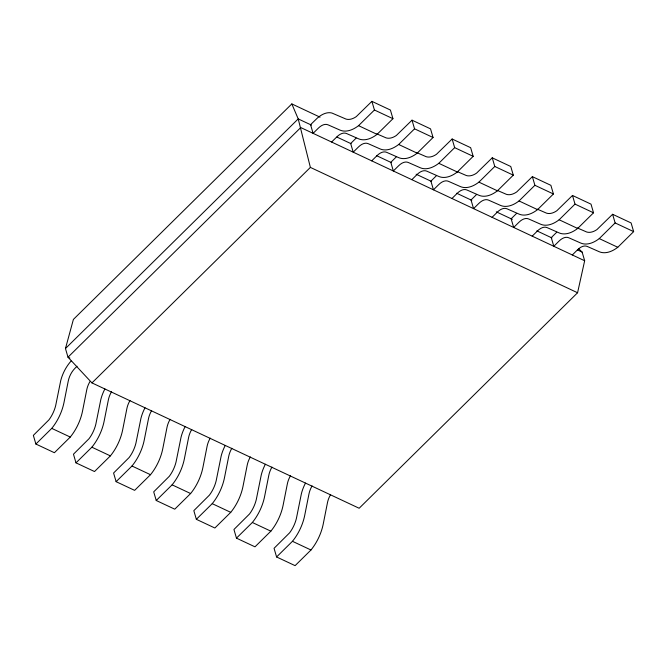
<?xml version="1.0" encoding="UTF-8"?>
<svg xmlns="http://www.w3.org/2000/svg" width="667" height="667" viewBox="0 0 667 667"><rect width="100%" height="100%" fill="white"/><g stroke="black" fill="none" stroke-linecap="round" stroke-linejoin="round"><path stroke-width="1" d="M320.043 117.167L291.821 103.919L73.395 319.426L65.466 348.541L68.001 357.204L91.963 382.908L359.154 508.262L577.572 292.755L584.659 260.755L582.124 252.093L578.514 248.533M65.466 348.541L298.216 118.901L291.821 103.919M77.038 366.25L75.054 368.209A15.499 8.846 -64.9 0 0 68.234 381.124L64.04 402.293A35.985 20.535 -64.9 0 1 51.751 428.381L35.885 444.039L54.394 452.718L70.268 437.06A35.985 20.535 -64.9 0 0 82.55 410.98L86.752 389.811A15.499 8.846 -64.9 0 1 89.895 381.674M371.894 101.351L356.245 116.65A23.528 13.423 -64.9 0 1 346.006 119.076L331.983 113.056A27.964 15.958 -64.9 0 0 317.325 118.092L310.564 124.687L313.09 133.342L318.384 128.122A15.499 8.846 -64.9 0 1 328.006 124.821L339.937 130.073A35.985 20.535 -64.9 0 0 358.554 125.663L374.429 110.005L371.894 101.351L390.412 110.038L392.946 118.693L377.072 134.35A35.985 20.535 -64.9 0 1 358.446 138.761L346.523 133.508A15.499 8.846 -64.9 0 0 336.902 136.81L331.607 142.029M91.963 382.908L310.38 167.4L298.216 118.901L311.422 125.096M356.128 138.127L350.675 143.513L353.21 152.168L358.496 146.948A15.499 8.846 -64.9 0 1 368.126 143.638L380.048 148.899A35.985 20.535 -64.9 0 0 398.674 144.481L414.549 128.823L412.014 120.168L396.356 135.476A23.528 13.423 -64.9 0 1 386.126 137.894L376.872 133.884M371.727 160.855L377.013 155.636A15.499 8.846 -64.9 0 1 386.643 152.326L398.566 157.579A35.985 20.535 -64.9 0 0 417.192 153.168L433.058 137.51L430.532 128.856L412.014 120.168M130.015 400.492A15.499 8.846 -64.9 0 0 126.872 408.629L122.67 429.798A35.985 20.535 -64.9 0 1 110.38 455.886L94.514 471.544L75.996 462.856L91.871 447.198A35.985 20.535 -64.9 0 0 104.152 421.11L108.354 399.95A15.499 8.846 -64.9 0 1 111.497 391.804M396.248 156.953L390.795 162.331L393.33 170.985L398.616 165.766A15.499 8.846 -64.9 0 1 408.246 162.465L420.168 167.717A35.985 20.535 -64.9 0 0 438.794 163.307L454.661 147.649L452.134 138.994L436.476 154.294A23.528 13.423 -64.9 0 1 426.238 156.72L416.992 152.71M411.847 179.673L417.133 174.454A15.499 8.846 -64.9 0 1 426.763 171.144L438.686 176.405A35.985 20.535 -64.9 0 0 457.312 171.994L473.178 156.336L470.644 147.682L452.134 138.994M170.127 419.318A15.499 8.846 -64.9 0 0 166.983 427.455L162.79 448.624A35.985 20.535 -64.9 0 1 150.5 474.704L134.634 490.362L116.116 481.674L131.983 466.016A35.985 20.535 -64.9 0 0 144.272 439.937L148.474 418.768A15.499 8.846 -64.9 0 1 151.617 410.63M436.368 175.771L430.915 181.157L433.45 189.812L438.736 184.592A15.499 8.846 -64.9 0 1 448.357 181.282L460.288 186.543A35.985 20.535 -64.9 0 0 478.914 182.124L494.781 166.467L492.246 157.812L476.597 173.112A23.528 13.423 -64.9 0 1 466.358 175.538L457.103 171.527M451.959 198.499L457.254 193.28A15.499 8.846 -64.9 0 1 466.875 189.97L478.806 195.223A35.985 20.535 -64.9 0 0 497.424 190.812L513.298 175.154L510.764 166.5L492.246 157.812M210.247 438.136A15.499 8.846 -64.9 0 0 207.103 446.273L202.91 467.442A35.985 20.535 -64.9 0 1 190.62 493.53L174.754 509.188L156.236 500.5L172.103 484.842A35.985 20.535 -64.9 0 0 184.392 458.754L188.586 437.585A15.499 8.846 -64.9 0 1 191.729 429.448M476.488 194.597L471.035 199.975L473.562 208.629L478.856 203.41A15.499 8.846 -64.9 0 1 488.477 200.1L500.408 205.361A35.985 20.535 -64.9 0 0 519.026 200.95L534.901 185.293L532.366 176.638L516.717 191.938A23.528 13.423 -64.9 0 1 506.478 194.364L497.223 190.353M492.079 217.317L497.374 212.098A15.499 8.846 -64.9 0 1 506.995 208.788L518.918 214.049A35.985 20.535 -64.9 0 0 537.544 209.638L553.418 193.98L550.884 185.326L532.366 176.638M250.367 456.953A15.499 8.846 -64.9 0 0 247.224 465.099L243.021 486.26A35.985 20.535 -64.9 0 1 230.74 512.348L214.866 528.006L196.356 519.318L212.223 503.66A35.985 20.535 -64.9 0 0 224.512 477.58L228.706 456.411A15.499 8.846 -64.9 0 1 231.849 448.274M516.6 213.415L511.147 218.801L513.682 227.455L518.968 222.236A15.499 8.846 -64.9 0 1 528.597 218.926L540.52 224.179A35.985 20.535 -64.9 0 0 559.146 219.768L575.012 204.11L572.486 195.456L556.828 210.755A23.528 13.423 -64.9 0 1 546.598 213.182L537.344 209.171M532.199 236.143L537.485 230.924A15.499 8.846 -64.9 0 1 547.115 227.614L559.038 232.866A35.985 20.535 -64.9 0 0 577.664 228.456L593.53 212.798L591.004 204.144L572.486 195.456M290.487 475.779A15.499 8.846 -64.9 0 0 287.344 483.917L283.142 505.086A35.985 20.535 -64.9 0 1 270.852 531.174L254.986 546.832L236.468 538.144L252.343 522.486A35.985 20.535 -64.9 0 0 264.624 496.398L268.826 475.229A15.499 8.846 -64.9 0 1 271.969 467.092M556.72 232.241L551.267 237.619L553.802 246.273L559.088 241.054A15.499 8.846 -64.9 0 1 568.718 237.744L580.64 243.005A35.985 20.535 -64.9 0 0 599.266 238.594L615.132 222.936L612.606 214.282L596.948 229.581A23.528 13.423 -64.9 0 1 586.71 232.008L577.464 227.997M572.319 254.961L577.605 249.741A15.499 8.846 -64.9 0 1 587.227 246.431L599.158 251.692A35.985 20.535 -64.9 0 0 617.784 247.282L633.65 231.624L631.115 222.961L612.606 214.282M330.599 494.597A15.499 8.846 -64.9 0 0 327.455 502.743L323.262 523.903A35.985 20.535 -64.9 0 1 310.972 549.992L295.106 565.649L276.588 556.962L292.454 541.304A35.985 20.535 -64.9 0 0 304.744 515.216L308.946 494.055A15.499 8.846 -64.9 0 1 312.089 485.909M374.429 110.005L392.946 118.693M414.549 128.823L433.058 137.51M454.661 147.649L473.178 156.336M494.781 166.467L513.298 175.154M534.901 185.293L553.418 193.98M575.012 204.11L593.53 212.798M615.132 222.936L633.65 231.624M358.554 125.663L377.072 134.35M398.674 144.481L417.192 153.168M438.794 163.307L457.312 171.994M478.914 182.124L497.424 190.812M519.026 200.95L537.544 209.638M559.146 219.768L577.664 228.456M599.266 238.594L617.784 247.282M336.893 137.043L351.042 143.68M376.505 155.628L391.596 162.706M416.125 174.212L431.216 181.291M456.678 193.238L471.769 200.325M496.298 211.831L512.331 219.351M536.852 230.857L551.942 237.936M577.414 249.883L582.124 252.093M584.659 260.755L300.75 127.555L68.001 357.204L69.885 358.087M310.38 167.4L577.572 292.755M51.751 428.381L70.268 437.06M91.871 447.198L110.38 455.886M131.983 466.016L150.5 474.704M172.103 484.842L190.62 493.53M212.223 503.66L230.74 512.348M252.343 522.486L270.852 531.174M292.454 541.304L310.972 549.992M276.588 556.962L274.054 548.307L289.645 532.783A23.528 13.423 -64.9 0 0 296.398 518.442L301.409 493.638A27.964 15.958 -64.9 0 1 305.486 483.083M236.468 538.144L233.942 529.49L249.525 513.965A23.528 13.423 -64.9 0 0 256.278 499.625L261.289 474.821A27.964 15.958 -64.9 0 1 265.366 464.257M196.356 519.318L193.822 510.664L209.413 495.139A23.528 13.423 -64.9 0 0 216.166 480.807L221.177 455.995A27.964 15.958 -64.9 0 1 225.254 445.439M156.236 500.5L153.702 491.846L169.293 476.321A23.528 13.423 -64.9 0 0 176.046 461.981L181.057 437.177A27.964 15.958 -64.9 0 1 185.134 426.613M116.116 481.674L113.582 473.02L129.173 457.495A23.528 13.423 -64.9 0 0 135.926 443.163L140.937 418.359A27.964 15.958 -64.9 0 1 145.014 407.795M75.996 462.856L73.47 454.202L89.061 438.678A23.528 13.423 -64.9 0 0 95.806 424.337L100.817 399.533A27.964 15.958 -64.9 0 1 104.894 388.969M35.885 444.039L33.35 435.376L48.941 419.851A23.528 13.423 -64.9 0 0 55.694 405.519L60.705 380.715A27.964 15.958 -64.9 0 1 71.077 361.055"/></g></svg>
